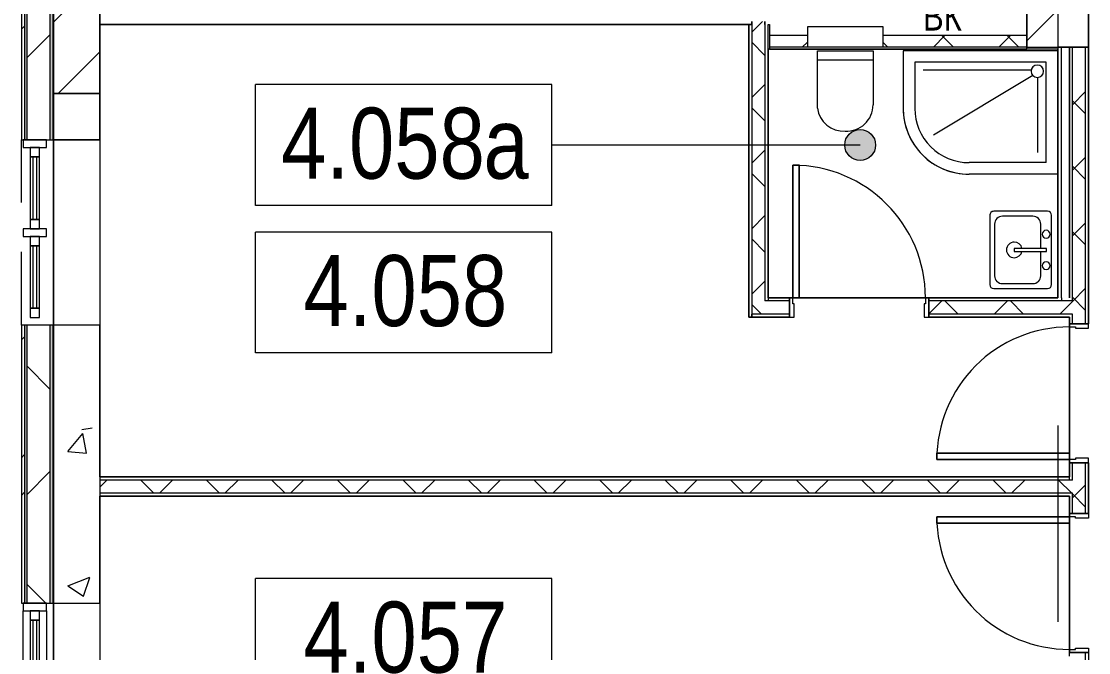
# Model space of a CAD drawing. Header units: millimetres. Extents: x 48966 to 294585, y -43515 to 30344.
# Drawn here: x 56824 to 63732, y -7803 to -3715 of the extents above; entities that cross this region are included whole.
import ezdxf

# ---------------------------------------------------------------- set-up
doc = ezdxf.new("R2010")
doc.units = ezdxf.units.MM
doc.linetypes.add('Осевые', pattern=[6350, 1270, -952.5, 3175, -952.5])
doc.linetypes.add('Сверху', pattern=[793.75, 476.25, -317.5])
for name, color, linetype, lineweight in [('Двери', 7, 'Continuous', 9), ('Импосты витража', 7, 'Continuous', 9), ('Импосты витража-1', 7, 'Continuous', 18), ('Каркас_Импост', 7, 'Continuous', 9), ('Марки помещений', 7, 'Continuous', 9), ('Обобщенные модели', 7, 'Continuous', 9), ('Обобщенные модели-1', 7, 'Continuous', 18), ('Общие ребра', 7, 'Continuous', 9), ('Окна', 7, 'Continuous', 9), ('Окна-1', 7, 'Сверху', 9), ('Окна-2', 7, 'Continuous', 18), ('Оси-2', 7, 'Осевые', 9), ('Панель', 7, 'Continuous', 9), ('Перекрытия', 7, 'Continuous', 9), ('Сантехнические приборы', 7, 'Continuous', 9), ('Стены', 7, 'Continuous', 9), ('Стены-1', 7, 'Continuous', 18), ('Типовые аннотации', 7, 'Continuous', 9), ('Штриховка разреза-1', 7, 'Continuous', 9)]:
    doc.layers.add(name, color=color, linetype=linetype, lineweight=lineweight)
doc.styles.add('Arial', font='Arial.ttf', dxfattribs={"width": 0.8, "height": 180})
doc.styles.add('Arial Narrow_1', font='Arial Narrow.ttf', dxfattribs={"height": 460})
pattern_1 = [(45, (0, 0), (-493.914, 493.914), []), (45, (493.9, 0), (-493.914, 493.914), [873.125, -174.625, 6.706, -167.919])]
pattern_2 = [(45, (0, 0), (-212.132, 212.132), []), (135, (0, 0), (-212.132, -212.132), [])]
pattern_3 = [(0, (0, 0), (812.8, 203.2), [67.056, -542.544, 67.056, -542.544, -3251.2]), (0, (0, 0), (812.8, 203.2), [-1219.2, 67.056, -1152.144, 67.056, -542.544, -1422.4]), (0, (0, 0), (812.8, 203.2), [-3048, 67.056, -339.344, 67.056, -948.944]), (120, (304.8, 101.6), (-582.37636, 602.30545), [67.056, -542.544, 67.056, -542.544, -3251.2]), (120, (304.8, 101.6), (-582.37636, 602.30545), [-1219.2, 67.056, -1152.144, 67.056, -542.544, -1422.4]), (120, (304.8, 101.6), (-582.37636, 602.30545), [-3048, 67.056, -339.344, 67.056, -948.944]), (240, (406.4, 508), (-230.42364, -805.50545), [67.056, -542.544, 67.056, -542.544, -3251.2]), (240, (406.4, 508), (-230.42364, -805.50545), [-1219.2, 67.056, -1152.144, 67.056, -542.544, -1422.4]), (240, (406.4, 508), (-230.42364, -805.50545), [-3048, 67.056, -339.344, 67.056, -948.944])]

# ---------------------------------------------------------------- blocks, each defined once
blk = doc.blocks.new('Обобщенные модели 12 - Обобщенные модели 12-1067619-План 4-го этажа на отм_ _8_400')
at = {"layer": 'Обобщенные модели'}
h = blk.add_hatch(dxfattribs=at)
h.set_pattern_fill('FP_7', color=256, style=0, pattern_type=2)
h.set_pattern_definition(pattern_1)
h.paths.add_polyline_path([(63731.6, -3882.9), (63731.6, -3482.9), (63331.6, -3482.9), (63331.6, -3882.9), (63666.2, -3882.9)], flags=0)
at = {"layer": 'Обобщенные модели-1'}
for p, q in [((63331.6, -3482.9), (63331.6, -3882.9)), ((63731.6, -3882.9), (63731.6, -3482.9)), ((63331.6, -3882.9), (63731.6, -3882.9))]:
    blk.add_line(p, q, dxfattribs=at)
blk = doc.blocks.new('Дверь - Однопольная - ДВ11_21х9-6240646-План 4-го этажа на отм_ _8_400')
at = {"layer": 'Двери'}
for p, q in [((-389, 920.5), (-429, 920.5)), ((-429, 920.5), (-429, 62.5)), ((-389, 62.5), (-389, 920.5)), ((-429, 62.5), (-389, 62.5))]:
    blk.add_line(p, q, dxfattribs=at)
blk.add_arc((-429, 62.5), 858, 360, 90, dxfattribs=at)
at = {"layer": 'Каркас_Импост'}
for p, q in [((-430, 62.5), (-450, 62.5)), ((-450, 62.5), (-450, -62.5)), ((-430, 22.5), (-430, 62.5)), ((-420, 22.5), (-430, 22.5)), ((-420, -62.5), (-420, 22.5)), ((430, 22.5), (420, 22.5)), ((420, 22.5), (420, -62.5)), ((450, 62.5), (430, 62.5)), ((430, 62.5), (430, 22.5)), ((450, -62.5), (450, 62.5)), ((-450, -62.5), (-420, -62.5)), ((420, -62.5), (450, -62.5))]:
    blk.add_line(p, q, dxfattribs=at)
at = {"layer": 'Панель'}
for p, q in [((-429, 920.5), (-389, 920.5)), ((-429, 62.5), (-429, 920.5)), ((-389, 920.5), (-389, 62.5)), ((-389, 62.5), (-429, 62.5))]:
    blk.add_line(p, q, dxfattribs=at)
blk = doc.blocks.new('Дверь - Однопольная - ДВ17_21х9-7256458-План 4-го этажа на отм_ _8_400')
at = {"layer": 'Двери'}
for p, q in [((-389, 920.5), (-429, 920.5)), ((-429, 920.5), (-429, 62.5)), ((-389, 62.5), (-389, 920.5)), ((-429, 62.5), (-389, 62.5))]:
    blk.add_line(p, q, dxfattribs=at)
blk.add_arc((-429, 62.5), 858, 360, 90, dxfattribs=at)
at = {"layer": 'Каркас_Импост'}
for p, q in [((-430, 62.5), (-450, 62.5)), ((-450, 62.5), (-450, -62.5)), ((-430, 22.5), (-430, 62.5)), ((-420, 22.5), (-430, 22.5)), ((-420, -62.5), (-420, 22.5)), ((430, 22.5), (420, 22.5)), ((420, 22.5), (420, -62.5)), ((450, 62.5), (430, 62.5)), ((430, 62.5), (430, 22.5)), ((450, -62.5), (450, 62.5)), ((-450, -62.5), (-420, -62.5)), ((420, -62.5), (450, -62.5))]:
    blk.add_line(p, q, dxfattribs=at)
at = {"layer": 'Панель'}
for p, q in [((-429, 920.5), (-389, 920.5)), ((-429, 62.5), (-429, 920.5)), ((-389, 920.5), (-389, 62.5)), ((-389, 62.5), (-429, 62.5))]:
    blk.add_line(p, q, dxfattribs=at)
blk = doc.blocks.new('Дверь - Однопольная - ДВ17__21х9-7256455-План 4-го этажа на отм_ _8_400')
at = {"layer": 'Двери'}
for p, q in [((-429, -62.5), (-389, -62.5)), ((-429, -920.5), (-429, -62.5)), ((-389, -62.5), (-389, -920.5)), ((-389, -920.5), (-429, -920.5))]:
    blk.add_line(p, q, dxfattribs=at)
blk.add_arc((-429, -62.5), 858, 270, 0, dxfattribs=at)
at = {"layer": 'Каркас_Импост'}
for p, q in [((-450, 62.5), (-420, 62.5)), ((-450, -62.5), (-450, 62.5)), ((-420, 62.5), (-420, -22.5)), ((420, 62.5), (450, 62.5)), ((420, -22.5), (420, 62.5)), ((450, 62.5), (450, -62.5)), ((-430, -62.5), (-450, -62.5)), ((-430, -22.5), (-430, -62.5)), ((-420, -22.5), (-430, -22.5)), ((430, -22.5), (420, -22.5)), ((430, -62.5), (430, -22.5)), ((450, -62.5), (430, -62.5))]:
    blk.add_line(p, q, dxfattribs=at)
at = {"layer": 'Панель'}
for p, q in [((-389, -62.5), (-429, -62.5)), ((-429, -62.5), (-429, -920.5)), ((-389, -920.5), (-389, -62.5)), ((-429, -920.5), (-389, -920.5))]:
    blk.add_line(p, q, dxfattribs=at)
blk = doc.blocks.new('Обобщенные модели 38 - Обобщенные модели 38-1301759-План 4-го этажа на отм_ _8_400')
at = {"layer": 'Обобщенные модели'}
h = blk.add_hatch(dxfattribs=at)
h.set_pattern_fill('FP_7', color=256, style=0, pattern_type=2)
h.set_pattern_definition(pattern_1)
h.paths.add_polyline_path([(57331.6, -4182.9), (57331.6, -3182.9), (57031.6, -3182.9), (57031.6, -4182.9)], flags=0)
at = {"layer": 'Обобщенные модели-1'}
for p, q in [((57031.6, -3182.9), (57031.6, -4182.9)), ((57331.6, -4182.9), (57331.6, -3182.9)), ((57031.6, -4182.9), (57331.6, -4182.9))]:
    blk.add_line(p, q, dxfattribs=at)
blk = doc.blocks.new('M_Окно-Квадратный проем - 1200 x 11450 mm-V1-План 4-го этажа на отм_ _8_400')
at = {"layer": 'Окна'}
for p, q in [((-608.2, -102.5), (-608.2, 102.5)), ((591.8, 102.5), (591.8, -102.5))]:
    blk.add_line(p, q, dxfattribs=at)
at = {"layer": 'Окна-1'}
for p, q in [((-608.2, 102.5), (591.8, 102.5)), ((591.8, -102.5), (-608.2, -102.5))]:
    blk.add_line(p, q, dxfattribs=at)
blk = doc.blocks.new('Прямоугольный импост - Прямоугольный импост 1-2125131-План 4-го этажа на отм_ _8_400')
at = {"layer": 'Импосты витража-1'}
for p, q in [((0, 75), (-50, 75)), ((-50, 75), (-50, -75)), ((0, -75), (0, 75)), ((-50, -75), (0, -75))]:
    blk.add_line(p, q, dxfattribs=at)
blk = doc.blocks.new('Панель окно - Верхнее левое-8278212-План 4-го этажа на отм_ _8_400')
at = {"layer": 'Окна'}
for p, q in [((202.5, 30), (-202.5, 30)), ((-202.5, 30), (-202.5, -30)), ((202.5, -30), (202.5, 30)), ((-202.5, -30), (202.5, -30))]:
    blk.add_line(p, q, dxfattribs=at)
at = {"layer": 'Окна-2'}
for p, q in [((-202.5, 30), (-262.5, 30)), ((-262.5, 30), (-262.5, -30)), ((-202.5, -30), (-202.5, 30)), ((202.5, 12.5), (-202.5, 12.5)), ((-202.5, 12.5), (-202.5, -12.5)), ((202.5, 30), (202.5, -30)), ((262.5, 30), (202.5, 30)), ((202.5, -12.5), (202.5, 12.5)), ((262.5, -30), (262.5, 30)), ((-262.5, -30), (-202.5, -30)), ((-202.5, -12.5), (202.5, -12.5)), ((202.5, -30), (262.5, -30))]:
    blk.add_line(p, q, dxfattribs=at)
blk = doc.blocks.new('Панель окно - Верхнее правое-8278211-План 4-го этажа на отм_ _8_400')
at = {"layer": 'Окна'}
for p, q in [((202.5, 30), (-202.5, 30)), ((-202.5, 30), (-202.5, -30)), ((202.5, -30), (202.5, 30)), ((-202.5, -30), (202.5, -30))]:
    blk.add_line(p, q, dxfattribs=at)
at = {"layer": 'Окна-2'}
for p, q in [((-202.5, 30), (-262.5, 30)), ((-262.5, 30), (-262.5, -30)), ((-202.5, -30), (-202.5, 30)), ((202.5, 12.5), (-202.5, 12.5)), ((-202.5, 12.5), (-202.5, -12.5)), ((202.5, 30), (202.5, -30)), ((262.5, 30), (202.5, 30)), ((202.5, -12.5), (202.5, 12.5)), ((262.5, -30), (262.5, 30)), ((-262.5, -30), (-202.5, -30)), ((-202.5, -12.5), (202.5, -12.5)), ((202.5, -30), (262.5, -30))]:
    blk.add_line(p, q, dxfattribs=at)
blk = doc.blocks.new('Прямоугольный импост - Прямоугольный импост 1-2108640-План 4-го этажа на отм_ _8_400')
at = {"layer": 'Импосты витража-1'}
for p, q in [((-25, 75), (25, 75)), ((-25, -75), (-25, 75)), ((25, 75), (25, -75)), ((25, -75), (-25, -75))]:
    blk.add_line(p, q, dxfattribs=at)
blk = doc.blocks.new('Панель окно - Верхнее левое-8286425-План 4-го этажа на отм_ _8_400')
at = {"layer": 'Окна'}
for p, q in [((202.5, 30), (-202.5, 30)), ((-202.5, 30), (-202.5, -30)), ((202.5, -30), (202.5, 30)), ((-202.5, -30), (202.5, -30))]:
    blk.add_line(p, q, dxfattribs=at)
at = {"layer": 'Окна-2'}
for p, q in [((-202.5, 30), (-262.5, 30)), ((-262.5, 30), (-262.5, -30)), ((-202.5, -30), (-202.5, 30)), ((202.5, 12.5), (-202.5, 12.5)), ((-202.5, 12.5), (-202.5, -12.5)), ((202.5, 30), (202.5, -30)), ((262.5, 30), (202.5, 30)), ((202.5, -12.5), (202.5, 12.5)), ((262.5, -30), (262.5, 30)), ((-262.5, -30), (-202.5, -30)), ((-202.5, -12.5), (202.5, -12.5)), ((202.5, -30), (262.5, -30))]:
    blk.add_line(p, q, dxfattribs=at)
blk = doc.blocks.new('Прямоугольный импост - Прямоугольный импост 1-2125253-План 4-го этажа на отм_ _8_400')
at = {"layer": 'Импосты витража-1'}
for p, q in [((0, 75), (-50, 75)), ((-50, 75), (-50, -75)), ((0, -75), (0, 75)), ((-50, -75), (0, -75))]:
    blk.add_line(p, q, dxfattribs=at)
blk = doc.blocks.new('Прямоугольный импост - Прямоугольный импост 1-V5-План 4-го этажа на отм_ _8_400')
at = {"layer": 'Импосты витража'}
for p, q in [((76081.6, 25742.1), (76081.6, 25892.1)), ((76081.6, 25892.1), (76631.6, 25892.1)), ((76631.6, 25742.1), (76081.6, 25742.1))]:
    blk.add_line(p, q, dxfattribs=at)
blk = doc.blocks.new('Раковина-Одиночная-2D - 500 x 400 мм-5279424-План 4-го этажа на отм_ _8_400')
at = {"layer": 'Сантехнические приборы'}
for p, q in [((81.7, 452.1), (81.7, 102.9)), ((81.7, 452.1), (81.7, 102.9)), ((556.3, 477.5), (107.1, 477.5)), ((556.3, 477.5), (107.1, 477.5)), ((499.1, 445.8), (164.2, 445.8)), ((581.7, 102.9), (581.7, 452.1)), ((581.7, 102.9), (581.7, 452.1)), ((113.4, 395), (113.4, 198.2)), ((549.9, 198.2), (549.9, 395)), ((341.2, 318.8), (322.2, 318.8)), ((322.2, 318.8), (322.2, 109.3)), ((341.2, 109.3), (341.2, 318.8)), ((164.2, 147.4), (322.2, 147.4)), ((341.2, 147.4), (499.1, 147.4)), ((107.1, 77.5), (556.3, 77.5)), ((107.1, 77.5), (556.3, 77.5)), ((322.2, 109.3), (341.2, 109.3)), ((181.8, 37.5), (641.8, 37.5))]:
    blk.add_line(p, q, dxfattribs=at)
for centre, radius, start, end in [((107.1, 452.1), 25.4, 90, 180), ((107.1, 452.1), 25.4, 90, 180), ((164.2, 395), 50.8, 90, 180), ((499.1, 395), 50.8, 360, 90), ((556.3, 452.1), 25.4, 0, 90), ((556.3, 452.1), 25.4, 360, 90), ((331.7, 318.8), 50.8, 360, 180), ((331.7, 318.8), 50.8, 180, 259.19308), ((331.7, 318.8), 50.8, 280.80692, 0), ((164.2, 198.2), 50.8, 180, 270), ((499.1, 198.2), 50.8, 270, 0), ((107.1, 102.9), 25.4, 180, 270), ((107.1, 102.9), 25.4, 180, 270), ((230.1, 112.5), 25.4, 360, 180), ((230.1, 112.5), 25.4, 180, 360), ((433.3, 112.5), 25.4, 360, 180), ((433.3, 112.5), 25.4, 180, 360), ((556.3, 102.9), 25.4, 270, 360), ((556.3, 102.9), 25.4, 270, 0)]:
    blk.add_arc(centre, radius, start, end, dxfattribs=at)
blk = doc.blocks.new('Унитаз_встраиваемый - Обычный _ Vitra 748-4800 _каркасные_-5137914-План 4-го этажа на отм_ _8_400')
at = {"layer": 'Сантехнические приборы'}
for p, q in [((245, 155), (-245, 155)), ((-245, 155), (-245, 25)), ((245, 25), (245, 155)), ((-245, 25), (245, 25)), ((-180, -371.5), (-180, 0)), ((-180, 0), (179.4, 0)), ((179.4, 0), (179.4, -351)), ((-180, -60), (179.4, -60))]:
    blk.add_line(p, q, dxfattribs=at)
for centre, start, end in [((-11.8, -351), 186.94025, 273.66546), ((9.9, -351), 266.33454, 0)]:
    blk.add_arc(centre, 169.5, start, end, dxfattribs=at)
blk = doc.blocks.new('Душевая кабинка-2D_угловая800Х1000 - Душевая кабинка 800х1000-V18-План 4-го этажа на отм_ _8_400')
at = {"layer": 'Сантехнические приборы'}
for p, q in [((0, -100), (574.2, -100)), ((0, -900), (0, -100)), ((75, -175), (574.2, -175)), ((75, -175), (75, -825)), ((132.1, -726.7), (132.1, -241.7)), ((161, -739), (804.7, -352.3)), ((925, -825), (925, -525.8)), ((1000, -900), (1000, -525.8)), ((1000, -900), (1000, -579.2)), ((75, -825), (925, -825)), ((871, -775.8), (171, -775.8)), ((0, -900), (1000, -900)), ((0, -900), (1000, -900)), ((0, -900), (1000, -900))]:
    blk.add_line(p, q, dxfattribs=at)
for centre, radius, start, end in [((574.2, -525.8), 425.8, 0, 90), ((574.2, -525.8), 425.8, 360, 90), ((574.2, -525.8), 350.8, 360, 90), ((132.1, -766.7), 40, 0, 180), ((132.1, -766.7), 40, 180, 0)]:
    blk.add_arc(centre, radius, start, end, dxfattribs=at)
blk = doc.blocks.new('Марка помещения_Р - Марка помещения-4575829-План 4-го этажа на отм_ _8_400')
at = {"layer": 'Марки помещений'}
for p, q in [((-4.79375, -1.95625), (-4.79375, 1.95625)), ((4.79375, 1.95625), (-4.79375, 1.95625)), ((4.79375, -1.95625), (4.79375, 1.95625)), ((4.79375, -1.95625), (-4.79375, -1.95625))]:
    blk.add_line(p, q, dxfattribs=at)

msp = doc.modelspace()

# ---------------------------------------------------------------- hatches: boundary and pattern name
at = {"layer": 'Марки помещений'}
h = msp.add_hatch(color=256, dxfattribs=at)
edge = h.paths.add_edge_path(flags=0)
edge.add_arc((62253, -4516.1), 100, 0, 360)
at = {"layer": 'Штриховка разреза-1'}
h = msp.add_hatch(dxfattribs=at)
h.set_pattern_fill('FP_2', color=256, style=0, pattern_type=2)
h.set_pattern_definition([(45, (0, 0), (-502.894, 502.894), []), (45, (0, 762), (-502.894, 502.894), [])])
h.paths.add_polyline_path([(56824.1, -21673.3), (56844.1, -21672.9), (56844.1, -20232.9), (56824.1, -20232.9), (56824.1, -20714.6)], flags=0)
h.paths.add_polyline_path([(56844.1, -19932.9), (56844.1, -19082.9), (56824.1, -19082.9), (56824.1, -19932.9)], flags=0)
h.paths.add_polyline_path([(56824.1, -17882.9), (56844.1, -17882.9), (56844.1, -14684.1), (56824.1, -14684.1), (56824.1, -16221.4)], flags=0)
h.paths.add_polyline_path([(56844.1, -13484.1), (56844.1, -11682.9), (56824.1, -11682.9), (56824.1, -13484.1)], flags=0)
h.paths.add_polyline_path([(56844.1, -10482.9), (56844.1, -8682.9), (56824.1, -8682.9), (56824.1, -10482.9)], flags=0)
h.paths.add_polyline_path([(56824.1, -7482.9), (56844.1, -7482.9), (56844.1, -5682.9), (56824.1, -5682.9), (56824.1, -7235.2)], flags=0)
h.paths.add_polyline_path([(56824.1, -4482.9), (56844.1, -4482.9), (56844.1, -2682.9), (56824.1, -2682.9), (56824.1, -2742)], flags=0)
h.paths.add_polyline_path([(56824.1, -1482.9), (56844.1, -1482.9), (56844.1, 317.1), (56824.1, 317.1), (56824.1, -495.5)], flags=0)
h.paths.add_polyline_path([(56844.1, 1517.1), (56844.1, 3317.1), (56824.1, 3317.1), (56824.1, 1517.1)], flags=0)
h.paths.add_polyline_path([(56844.1, 4517.1), (56844.1, 6317.1), (56824.1, 6317.1), (56824.1, 4517.1)], flags=0)
h.paths.add_polyline_path([(56824.1, 7517.1), (56844.1, 7517.1), (56844.1, 9217.1), (56824.1, 9217.1), (56824.1, 8490.8)], flags=0)
h.paths.add_polyline_path([(56844.1, 10417.1), (56844.1, 14017.1), (56824.1, 14017.1), (56824.1, 10417.1)], flags=0)
h.paths.add_polyline_path([(56844.1, 15217.1), (56844.1, 17817.1), (56824.1, 17817.1), (56824.1, 15217.1)], flags=0)
h.paths.add_polyline_path([(56824.1, 19017.1), (56844.1, 19017.1), (56844.1, 20883), (56824.1, 20883), (56824.1, 19723.6)], flags=0)
h = msp.add_hatch(dxfattribs=at)
h.set_pattern_fill('FP_1', color=256, style=0, pattern_type=2)
h.set_pattern_definition(pattern_3)
h.paths.add_polyline_path([(56844.1, -21672.9), (56859.1, -21672.7), (56859.1, -20232.9), (56844.1, -20232.9), (56844.1, -20714.6)], flags=0)
h.paths.add_polyline_path([(56844.1, -19932.9), (56859.1, -19932.9), (56859.1, -19082.9), (56844.1, -19082.9), (56844.1, -19591.3)], flags=0)
h.paths.add_polyline_path([(56844.1, -17882.9), (56859.1, -17882.9), (56859.1, -14684.1), (56844.1, -14684.1), (56844.1, -16221.4)], flags=0)
h.paths.add_polyline_path([(56844.1, -13484.1), (56859.1, -13484.1), (56859.1, -11682.9), (56844.1, -11682.9), (56844.1, -11728.3)], flags=0)
h.paths.add_polyline_path([(56844.1, -10482.9), (56859.1, -10482.9), (56859.1, -8682.9), (56844.1, -8682.9), (56844.1, -9481.7)], flags=0)
h.paths.add_polyline_path([(56859.1, -7482.9), (56859.1, -5682.9), (56844.1, -5682.9), (56844.1, -7482.9)], flags=0)
h.paths.add_polyline_path([(56859.1, -4482.9), (56859.1, -2682.9), (56844.1, -2682.9), (56844.1, -4482.9)], flags=0)
h.paths.add_polyline_path([(56859.1, -1482.9), (56859.1, 317.1), (56844.1, 317.1), (56844.1, -1482.9)], flags=0)
h.paths.add_polyline_path([(56859.1, 1517.1), (56859.1, 3317.1), (56844.1, 3317.1), (56844.1, 1517.1)], flags=0)
h.paths.add_polyline_path([(56859.1, 4517.1), (56859.1, 6317.1), (56844.1, 6317.1), (56844.1, 4517.1)], flags=0)
h.paths.add_polyline_path([(56859.1, 7517.1), (56859.1, 9217.1), (56844.1, 9217.1), (56844.1, 7517.1)], flags=0)
h.paths.add_polyline_path([(56859.1, 10417.1), (56859.1, 14017.1), (56844.1, 14017.1), (56844.1, 10417.1)], flags=0)
h.paths.add_polyline_path([(56844.1, 15217.1), (56859.1, 15217.1), (56859.1, 17817.1), (56844.1, 17817.1), (56844.1, 15230.5)], flags=0)
h.paths.add_polyline_path([(56844.1, 19017.1), (56859.1, 19017.1), (56859.1, 20883), (56844.1, 20883), (56844.1, 19723.6)], flags=0)
h = msp.add_hatch(dxfattribs=at)
h.set_pattern_fill('FP_3', color=256, style=0, pattern_type=2)
h.set_pattern_definition([(45, (0, 0), (-707.107, 707.107), []), (135, (0, 0), (-707.107, -707.107), [])])
h.paths.add_polyline_path([(56859.1, -21672.7), (56986.9, -21670.6), (57009.1, -21667.2), (57009.1, -20232.9), (56859.1, -20232.9), (56859.1, -20714.6)], flags=0)
h.paths.add_polyline_path([(57009.1, -19932.9), (57009.1, -19082.9), (56859.1, -19082.9), (56859.1, -19932.9)], flags=0)
h.paths.add_polyline_path([(57009.1, -17882.9), (57009.1, -14684.1), (56859.1, -14684.1), (56859.1, -17882.9)], flags=0)
h.paths.add_polyline_path([(57009.1, -13484.1), (57009.1, -11682.9), (56859.1, -11682.9), (56859.1, -13484.1)], flags=0)
h.paths.add_polyline_path([(57009.1, -10482.9), (57009.1, -8682.9), (56859.1, -8682.9), (56859.1, -10482.9)], flags=0)
h.paths.add_polyline_path([(56859.1, -7482.9), (57009.1, -7482.9), (57009.1, -5682.9), (56859.1, -5682.9), (56859.1, -7235.2)], flags=0)
h.paths.add_polyline_path([(57009.1, -4482.9), (57009.1, -2682.9), (56859.1, -2682.9), (56859.1, -4482.9)], flags=0)
h.paths.add_polyline_path([(56859.1, -1482.9), (57009.1, -1482.9), (57009.1, 317.1), (56859.1, 317.1), (56859.1, -495.5)], flags=0)
h.paths.add_polyline_path([(57009.1, 1517.1), (57009.1, 3317.1), (56859.1, 3317.1), (56859.1, 1517.1)], flags=0)
h.paths.add_polyline_path([(56859.1, 4517.1), (57009.1, 4517.1), (57009.1, 6317.1), (56859.1, 6317.1), (56859.1, 6244.2)], flags=0)
h.paths.add_polyline_path([(56859.1, 7517.1), (57009.1, 7517.1), (57009.1, 9217.1), (56859.1, 9217.1), (56859.1, 8490.8)], flags=0)
h.paths.add_polyline_path([(56859.1, 10417.1), (57009.1, 10417.1), (57009.1, 14017.1), (56859.1, 14017.1), (56859.1, 10737.4)], flags=0)
h.paths.add_polyline_path([(57009.1, 15217.1), (57009.1, 17817.1), (56859.1, 17817.1), (56859.1, 15217.1)], flags=0)
h.paths.add_polyline_path([(56859.1, 19017.1), (57009.1, 19017.1), (57009.1, 20883), (56859.1, 20883), (56859.1, 19723.6)], flags=0)
h = msp.add_hatch(dxfattribs=at)
h.set_pattern_fill('FP_1', color=256, style=0, pattern_type=2)
h.set_pattern_definition(pattern_3)
h.paths.add_polyline_path([(57009.1, -21667.2), (57029.1, -21665.6), (57029.1, -20232.9), (57009.1, -20232.9), (57009.1, -20714.6)], flags=0)
h.paths.add_polyline_path([(57009.1, -19932.9), (57029.1, -19932.9), (57029.1, -19082.9), (57009.1, -19082.9), (57009.1, -19591.3)], flags=0)
h.paths.add_polyline_path([(57029.1, -17882.9), (57029.1, -14684.1), (57009.1, -14684.1), (57009.1, -17882.9)], flags=0)
h.paths.add_polyline_path([(57029.1, -13484.1), (57029.1, -11682.9), (57009.1, -11682.9), (57009.1, -13484.1)], flags=0)
h.paths.add_polyline_path([(57009.1, -10482.9), (57029.1, -10482.9), (57029.1, -8682.9), (57009.1, -8682.9), (57009.1, -9481.7)], flags=0)
h.paths.add_polyline_path([(57029.1, -7482.9), (57029.1, -5682.9), (57009.1, -5682.9), (57009.1, -7482.9)], flags=0)
h.paths.add_polyline_path([(57029.1, -4482.9), (57029.1, -2682.9), (57009.1, -2682.9), (57009.1, -4482.9)], flags=0)
h.paths.add_polyline_path([(57029.1, -1482.9), (57029.1, 317.1), (57009.1, 317.1), (57009.1, -1482.9)], flags=0)
h.paths.add_polyline_path([(57029.1, 1517.1), (57029.1, 3317.1), (57009.1, 3317.1), (57009.1, 1517.1)], flags=0)
h.paths.add_polyline_path([(57029.1, 4517.1), (57029.1, 6317.1), (57009.1, 6317.1), (57009.1, 4517.1)], flags=0)
h.paths.add_polyline_path([(57029.1, 7517.1), (57029.1, 9217.1), (57009.1, 9217.1), (57009.1, 7517.1)], flags=0)
h.paths.add_polyline_path([(57029.1, 10417.1), (57029.1, 14017.1), (57009.1, 14017.1), (57009.1, 10417.1)], flags=0)
h.paths.add_polyline_path([(57009.1, 15217.1), (57029.1, 15217.1), (57029.1, 17817.1), (57009.1, 17817.1), (57009.1, 15230.5)], flags=0)
h.paths.add_polyline_path([(57029.1, 19017.1), (57029.1, 20883), (57009.1, 20883), (57009.1, 19017.1)], flags=0)
h = msp.add_hatch(dxfattribs=at)
h.set_pattern_fill('FP_5', color=256, style=0, pattern_type=2)
h.set_pattern_definition(pattern_2)
h.paths.add_polyline_path([(61551.6, -5610.4), (61636.6, -5610.4), (61636.6, -3715.4), (61551.6, -3715.4), (61551.6, -4988.6)], flags=0)
h.paths.add_polyline_path([(61636.6, -3630.4), (61636.6, -1735.4), (61551.6, -1735.4), (61551.6, -3630.4)], flags=0)
h = msp.add_hatch(dxfattribs=at)
h.set_pattern_fill('FP_5', color=256, style=0, pattern_type=2)
h.set_pattern_definition(pattern_2)
h.paths.add_polyline_path([(61911.6, -3882.9), (63331.6, -3882.9), (63331.6, -3807.9), (62401.6, -3807.9), (62401.6, -3880.4), (61911.6, -3880.4), (61911.6, -3807.9), (61666.6, -3807.9), (61666.6, -3882.9)], flags=0)
h = msp.add_hatch(dxfattribs=at)
h.set_pattern_fill('FP_5', color=256, style=0, pattern_type=2)
h.set_pattern_definition(pattern_2)
h.paths.add_polyline_path([(63711.6, -9582.9), (63711.6, -7802.9), (63626.6, -7802.9), (63626.6, -9582.9), (63666.2, -9582.9)], flags=0)
h.paths.add_polyline_path([(63626.6, -6902.9), (63711.6, -6902.9), (63711.6, -6572.9), (63626.6, -6572.9), (63626.6, -6770.4)], flags=0)
h.paths.add_polyline_path([(63666.2, -5672.9), (63711.6, -5672.9), (63711.6, -3882.9), (63626.6, -3882.9), (63626.6, -5672.9)], flags=0)
h = msp.add_hatch(dxfattribs=at)
h.set_pattern_fill('FP_5', color=256, style=0, pattern_type=2)
h.set_pattern_definition(pattern_2)
h.paths.add_polyline_path([(63626.6, -5610.4), (63626.6, -5525.4), (62696.6, -5525.4), (62696.6, -5610.4), (63606.6, -5610.4)], flags=0)
h.paths.add_polyline_path([(61796.6, -5610.4), (61796.6, -5525.4), (61636.6, -5525.4), (61636.6, -5610.4), (61656.6, -5610.4)], flags=0)
h = msp.add_hatch(dxfattribs=at)
h.set_pattern_fill('FP_8', color=256, style=0, pattern_type=2)
h.set_pattern_definition([(50, (0, 0), (1457.472, -127.512), [152.4, -1676.4]), (355, (0, 0), (-281.942, 1528.454), [121.92, -1341.12]), (100.451, (121.5, -10.6), (1175.54, 1400.933), [129.52, -1424.72]), (46.184, (0, 406.4), (2168.63, -336.34), [228.6, -2514.6]), (96.636, (180.7, 378.4), (1899.22, 1979.42), [194.28, -2137.08]), (351.184, (0, 406.4), (1899.24, 1979.4), [182.88, -2011.68]), (21, (203.2, 304.8), (1212.915, -818.121), [152.4, -1676.4]), (326, (203.2, 304.8), (494.417, 1473.504), [121.92, -1341.12]), (71.451, (304.3, 236.6), (1707.337, 655.37), [129.52, -1424.72]), (37.5, (0, 0), (24.7094, 676.4402), [67.056, -1257.808, 67.056, -1294.384, -1346.2]), (37.5, (0, 0), (24.7094, 676.4402), [-2686.304, 67.056, -1279.144]), (7.5, (0, 0), (534.558, 801.444), [67.056, -709.168, 67.056, -1227.328, -513.08]), (7.5, (0, 0), (534.558, 801.444), [-2070.608, 67.056, -446.024]), (327.5, (-453.14, 0), (1084.7275, -45.831), [67.056, -440.944, 67.056, -1517.904, -2103.12]), (327.5, (-453.14, 0), (1084.7275, -45.831), [-2092.96, 67.056, -2036.064]), (317.5, (-656.3, 0), (1185.035, 203.414), [67.056, -593.344, 67.056, -985.52, -1493.52]), (317.5, (-656.3, 0), (1185.035, 203.414), [-1712.976, 67.056, -1426.464])])
h.paths.add_polyline_path([(57331.6, -7482.9), (57331.6, -5682.9), (57031.6, -5682.9), (57031.6, -7482.9)], flags=0)
h = msp.add_hatch(dxfattribs=at)
h.set_pattern_fill('FP_5', color=256, style=0, pattern_type=2)
h.set_pattern_definition(pattern_2)
h.paths.add_polyline_path([(63606.6, -6770.4), (63626.6, -6770.4), (63626.6, -6685.4), (57331.6, -6685.4), (57331.6, -6770.4), (62855.9, -6770.4)], flags=0)

# ---------------------------------------------------------------- linework, layer by layer
at = {"layer": 'Марки помещений'}
msp.add_line((62253, -4516.1), (60256.9, -4516.1), dxfattribs=at)
msp.add_circle((62253, -4516.1), 100, dxfattribs=at)
at = {"layer": 'Общие ребра'}
for p, q in [((56844.1, -2682.9), (56844.1, -4482.9)), ((56859.1, -2682.9), (56859.1, -4482.9)), ((57009.1, -2682.9), (57009.1, -4482.9)), ((61551.6, -3735.4), (61551.6, -3715.4)), ((61551.6, -3715.4), (61551.6, -3735.4)), ((61636.6, -3715.4), (61636.6, -3735.4)), ((61636.6, -3735.4), (61636.6, -3715.4)), ((61531.6, -3735.4), (61551.6, -3735.4)), ((61551.6, -3735.4), (61531.6, -3735.4)), ((61551.6, -3735.4), (61551.6, -5610.4)), ((61636.6, -3735.4), (61636.6, -5525.4)), ((61911.6, -3807.9), (61666.6, -3807.9)), ((63331.6, -3807.9), (62401.6, -3807.9)), ((63331.6, -3882.9), (61666.6, -3882.9)), ((63556.6, -5505.4), (63556.6, -3882.9)), ((63626.6, -5525.4), (63626.6, -3882.9)), ((63711.6, -5672.9), (63711.6, -3882.9)), ((63731.6, -5672.9), (63731.6, -3882.9)), ((61656.6, -5525.4), (61636.6, -5525.4)), ((61656.6, -5505.4), (61656.6, -5525.4)), ((61796.6, -5525.4), (61656.6, -5525.4)), ((61796.6, -5505.4), (61663.6, -5505.4)), ((63531.6, -5505.4), (62696.6, -5505.4)), ((63556.6, -5525.4), (62696.6, -5525.4)), ((63556.6, -5505.4), (63556.6, -5525.4)), ((63606.6, -5525.4), (63556.6, -5525.4)), ((63606.6, -5525.4), (63556.6, -5525.4)), ((63626.6, -5525.4), (63606.6, -5525.4)), ((61551.6, -5610.4), (61551.6, -5630.4)), ((61636.6, -5610.4), (61551.6, -5610.4)), ((61551.6, -5630.4), (61551.6, -5610.4)), ((61551.6, -5630.4), (61656.6, -5630.4)), ((61656.6, -5610.4), (61636.6, -5610.4)), ((61796.6, -5610.4), (61656.6, -5610.4)), ((61656.6, -5630.4), (61796.6, -5630.4)), ((63606.6, -5610.4), (62696.6, -5610.4)), ((62696.6, -5630.4), (63604.6, -5630.4)), ((63626.6, -5610.4), (63606.6, -5610.4)), ((63606.6, -5630.4), (63606.6, -5672.9)), ((63626.6, -5672.9), (63626.6, -5610.4)), ((56844.1, -5682.9), (56844.1, -7482.9)), ((56859.1, -5682.9), (56859.1, -7482.9)), ((57009.1, -5682.9), (57009.1, -7482.9)), ((63606.6, -6572.9), (63606.6, -6663.4)), ((63626.6, -6685.4), (63626.6, -6572.9)), ((63711.6, -6902.9), (63711.6, -6572.9)), ((63731.6, -6902.9), (63731.6, -6572.9)), ((57331.6, -6665.4), (57331.6, -6685.4)), ((63606.6, -6685.4), (57331.6, -6685.4)), ((57331.6, -6685.4), (57331.6, -6770.4)), ((63606.6, -6685.4), (63606.6, -6665.4)), ((63626.6, -6685.4), (63606.6, -6685.4)), ((63606.6, -6770.4), (57331.6, -6770.4)), ((57331.6, -6770.4), (57331.6, -6790.4)), ((63626.6, -6770.4), (63606.6, -6770.4)), ((63606.6, -6792.4), (63606.6, -6902.9)), ((63626.6, -6902.9), (63626.6, -6770.4)), ((63711.6, -9582.9), (63711.6, -7802.9))]:
    msp.add_line(p, q, dxfattribs=at)
at = {"layer": 'Оси-2'}
for p, q in [((57331.6, 25417.1), (57331.6, -41737.8)), ((63531.6, 25417.1), (63531.6, -41737.8))]:
    msp.add_line(p, q, dxfattribs=at)
at = {"layer": 'Перекрытия'}
for p, q in [((57031.6, 20922.2), (57031.6, -19932.9)), ((63731.6, -1635.4), (63731.6, -5672.9)), ((61531.6, -3735.4), (57331.6, -3735.4)), ((57331.6, -3735.4), (57331.6, -6665.4)), ((61531.6, -5630.4), (61531.6, -3735.4)), ((63531.6, -3895.4), (61656.6, -3895.4)), ((61656.6, -3895.4), (61656.6, -5505.4)), ((63531.6, -5505.4), (63531.6, -3895.4)), ((61656.6, -5505.4), (63531.6, -5505.4)), ((62696.6, -5505.4), (61796.6, -5505.4)), ((61796.6, -5505.4), (61796.6, -5630.4)), ((62696.6, -5630.4), (62696.6, -5505.4)), ((61796.6, -5630.4), (61531.6, -5630.4)), ((63606.6, -5630.4), (62696.6, -5630.4)), ((63606.6, -6665.4), (63606.6, -5630.4)), ((63731.6, -5672.9), (63606.6, -5672.9)), ((63606.6, -5672.9), (63606.6, -6572.9)), ((63606.6, -6572.9), (63731.6, -6572.9)), ((63731.6, -6572.9), (63731.6, -6902.9)), ((57331.6, -6665.4), (63606.6, -6665.4)), ((63606.6, -6790.4), (57331.6, -6790.4)), ((57331.6, -6790.4), (57331.6, -9720.4)), ((63606.6, -7825.4), (63606.6, -6790.4)), ((63731.6, -6902.9), (63606.6, -6902.9)), ((63606.6, -6902.9), (63606.6, -7802.9)), ((63606.6, -7802.9), (63731.6, -7802.9)), ((63731.6, -7802.9), (63731.6, -11780.4))]:
    msp.add_line(p, q, dxfattribs=at)
at = {"layer": 'Стены'}
for p, q in [((57031.6, -5682.9), (57031.6, -4482.9)), ((57331.6, -4482.9), (57031.6, -4482.9)), ((57331.6, -4482.9), (57331.6, -5682.9)), ((57331.6, -5682.9), (57031.6, -5682.9)), ((57031.6, -8682.9), (57031.6, -7482.9)), ((57031.6, -7482.9), (57331.6, -7482.9)), ((57331.6, -7482.9), (57331.6, -8682.9))]:
    msp.add_line(p, q, dxfattribs=at)
at = {"layer": 'Стены-1'}
for p, q in [((56824.1, -2682.9), (56824.1, -4482.9)), ((57029.1, -4482.9), (57029.1, -2682.9)), ((63331.6, -3895.4), (63331.6, -3450.4)), ((57331.6, -3610.4), (57331.6, -3735.4)), ((57331.6, -3735.4), (61531.6, -3735.4)), ((61531.6, -3735.4), (61531.6, -5630.4)), ((61656.6, -3735.4), (61666.6, -3735.4)), ((61656.6, -5505.4), (61656.6, -3735.4)), ((61666.6, -3735.4), (61666.6, -3895.4)), ((61666.6, -3895.4), (63331.6, -3895.4)), ((63531.6, -3882.9), (63531.6, -5505.4)), ((63606.6, -3882.9), (63531.6, -3882.9)), ((63606.6, -5505.4), (63606.6, -3882.9)), ((63606.6, -3882.9), (63606.6, -5505.4)), ((63731.6, -3882.9), (63606.6, -3882.9)), ((57031.6, -4182.9), (57031.6, -4482.9)), ((57331.6, -4182.9), (57031.6, -4182.9)), ((57331.6, -4482.9), (57331.6, -4182.9)), ((56824.1, -4482.9), (57029.1, -4482.9)), ((57031.6, -4482.9), (57331.6, -4482.9)), ((61663.6, -5505.4), (61656.6, -5505.4)), ((61796.6, -5630.4), (61796.6, -5505.4)), ((62696.6, -5505.4), (62696.6, -5630.4)), ((61531.6, -5630.4), (61551.6, -5630.4)), ((63604.6, -5630.4), (63606.6, -5630.4)), ((57029.1, -5682.9), (56824.1, -5682.9)), ((56824.1, -5682.9), (56824.1, -7482.9)), ((57029.1, -7482.9), (57029.1, -5682.9)), ((57031.6, -5682.9), (57031.6, -7482.9)), ((57331.6, -5682.9), (57031.6, -5682.9)), ((57331.6, -6665.4), (57331.6, -5682.9)), ((63606.6, -5672.9), (63731.6, -5672.9)), ((63731.6, -6572.9), (63606.6, -6572.9)), ((63606.6, -6665.4), (57331.6, -6665.4)), ((63606.6, -6663.4), (63606.6, -6665.4)), ((57331.6, -6790.4), (63606.6, -6790.4)), ((57331.6, -7482.9), (57331.6, -6790.4)), ((63606.6, -6790.4), (63606.6, -6792.4)), ((63606.6, -6902.9), (63731.6, -6902.9)), ((56824.1, -7482.9), (57029.1, -7482.9)), ((57031.6, -7482.9), (57331.6, -7482.9))]:
    msp.add_line(p, q, dxfattribs=at)

# ---------------------------------------------------------------- block references
at = {"layer": 'Двери'}
msp.add_blockref('Дверь - Однопольная - ДВ11_21х9-6240646-План 4-го этажа на отм_ _8_400', (62246.6, -5567.9), dxfattribs=at)
for name, p, rotation in [('Дверь - Однопольная - ДВ17_21х9-7256458-План 4-го этажа на отм_ _8_400', (63669.1, -6122.9), 89.99999999999984), ('Дверь - Однопольная - ДВ17__21х9-7256455-План 4-го этажа на отм_ _8_400', (63669.1, -7352.9), 269.9999999999998)]:
    msp.add_blockref(name, p, dxfattribs=dict(at, rotation=rotation))
at = {"layer": 'Импосты витража'}
for name, p, rotation in [('Прямоугольный импост - Прямоугольный импост 1-2125131-План 4-го этажа на отм_ _8_400', (56911.6, -4482.9), 90), ('Прямоугольный импост - Прямоугольный импост 1-2125253-План 4-го этажа на отм_ _8_400', (56911.6, -7482.9), 90), ('Прямоугольный импост - Прямоугольный импост 1-V5-План 4-го этажа на отм_ _8_400', (31094.5, 68548.7), 270.0000000000004)]:
    msp.add_blockref(name, p, dxfattribs=dict(at, rotation=rotation))
at = {"layer": 'Импосты витража', "extrusion": (0, 0, -1), "rotation": 270}
msp.add_blockref('Прямоугольный импост - Прямоугольный импост 1-2108640-План 4-го этажа на отм_ _8_400', (-56911.6, -5082.9), dxfattribs=at)
at = {"layer": 'Марки помещений', "xscale": 199.9999999999999, "yscale": 199.9999999999999, "zscale": 199.9999999999999}
for p in [(59298.2, -4516.1), (59298.2, -5470.7), (59298.2, -7714.1)]:
    msp.add_blockref('Марка помещения_Р - Марка помещения-4575829-План 4-го этажа на отм_ _8_400', p, dxfattribs=at)
at = {"layer": 'Обобщенные модели'}
for name in ['Обобщенные модели 38 - Обобщенные модели 38-1301759-План 4-го этажа на отм_ _8_400', 'Обобщенные модели 12 - Обобщенные модели 12-1067619-План 4-го этажа на отм_ _8_400']:
    msp.add_blockref(name, (0, 0), dxfattribs=at)
at = {"layer": 'Окна'}
for name, p, rotation in [('M_Окно-Квадратный проем - 1200 x 11450 mm-V1-План 4-го этажа на отм_ _8_400', (56926.6, -5074.7), 89.99999999999991), ('Панель окно - Верхнее левое-8278212-План 4-го этажа на отм_ _8_400', (56911.6, -4795.4), 270), ('Панель окно - Верхнее правое-8278211-План 4-го этажа на отм_ _8_400', (56911.6, -5370.4), 270), ('Панель окно - Верхнее левое-8286425-План 4-го этажа на отм_ _8_400', (56911.6, -7795.4), 270)]:
    msp.add_blockref(name, p, dxfattribs=dict(at, rotation=rotation))
at = {"layer": 'Сантехнические приборы'}
msp.add_blockref('Унитаз_встраиваемый - Обычный _ Vitra 748-4800 _каркасные_-5137914-План 4-го этажа на отм_ _8_400', (62156.6, -3905.4), dxfattribs=at)
for name, p, rotation in [('Душевая кабинка-2D_угловая800Х1000 - Душевая кабинка 800х1000-V18-План 4-го этажа на отм_ _8_400', (63531.6, -4805.4), 180), ('Раковина-Одиночная-2D - 500 x 400 мм-5279424-План 4-го этажа на отм_ _8_400', (63569.1, -5527.1), 90)]:
    msp.add_blockref(name, p, dxfattribs=dict(at, rotation=rotation))

# ---------------------------------------------------------------- texts
at = {"layer": 'Марки помещений', "char_height": 460, "attachment_point": 1, "style": 'Arial Narrow_1'}
for s, insert, width in [('4.058', (58505.3, -4274.2), 1587.341), ('\\fArial Narrow|b0|i0|c204|p34|;а', (59815, -4274.2), 352.742), ('4.058', (58650.3, -5228.8), 1587.341), ('4.057', (58650.3, -7472.3), 1587.341)]:
    msp.add_mtext(s, dxfattribs=dict(at, insert=insert, width=width))
at = {"layer": 'Типовые аннотации', "insert": (62659.4, -3594.9), "char_height": 180, "width": 307.848, "attachment_point": 1, "style": 'Arial'}
msp.add_mtext('ВК', dxfattribs=at)

doc.saveas('drawing.dxf')
